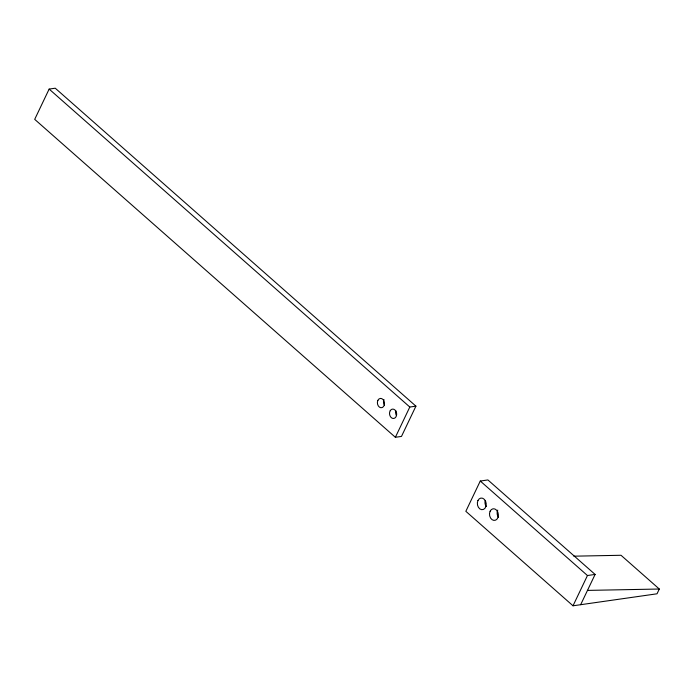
<?xml version="1.0" encoding="UTF-8"?>
<svg xmlns="http://www.w3.org/2000/svg" width="694" height="694" viewBox="0 0 694 694"><rect width="100%" height="100%" fill="white"/><g stroke="black" fill="none" stroke-linecap="round" stroke-linejoin="round"><path stroke-width="1.04" d="M49.135 89.084L34.7 119.351L395.372 437.289L401.479 436.422L415.923 406.155L55.242 88.207L49.135 89.084L409.807 407.031L415.923 406.155M395.372 437.289L409.807 407.031M580.661 604.7L595.096 574.432L487.908 479.944L480.274 481.037L465.839 511.305L573.018 605.793L657.027 593.795L659.3 589.024L621.017 555.278L573.851 556.18M573.018 605.793L587.454 575.526L595.096 574.432M587.48 590.403L659.3 589.024M480.274 481.037L587.454 575.526M486.242 506.507A5.864 4.416 81.9 0 1 485.141 500.756M498.396 517.23A5.864 4.416 81.9 0 1 497.754 510.125M396.413 415.515A4.693 3.531 81.9 0 1 395.892 410.857M384.493 405.183A4.693 3.531 81.9 0 1 383.982 399.501M390.228 410.709L389.776 411.724A4.693 3.531 81.9 0 0 390.974 417.302L391.78 417.979A4.693 3.531 81.9 0 0 395.953 416.86L396.404 415.845A4.693 3.531 81.9 0 0 394.825 409.894A4.693 3.531 81.9 0 0 390.228 410.709M477.958 500.495A5.864 4.416 81.9 0 0 481.731 509.682A5.864 4.416 81.9 0 0 485.67 501.432A5.864 4.416 81.9 0 0 477.958 500.495M490.111 511.209A5.864 4.416 81.9 0 0 493.885 520.405A5.864 4.416 81.9 0 0 497.824 512.146A5.864 4.416 81.9 0 0 490.111 511.209M377.874 400.369A4.693 3.531 81.9 0 0 380.893 407.725A4.693 3.531 81.9 0 0 384.042 401.123A4.693 3.531 81.9 0 0 377.874 400.369"/></g></svg>
